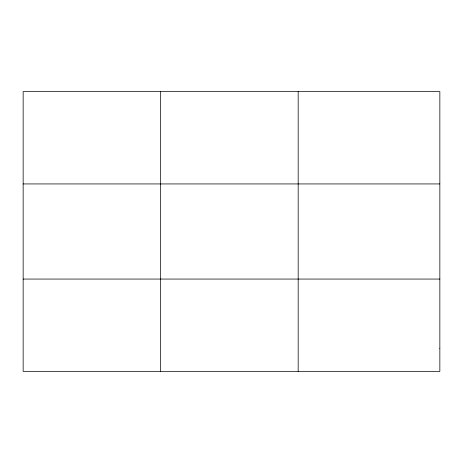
<?xml version="1.0" encoding="UTF-8"?>
<svg xmlns="http://www.w3.org/2000/svg" width="463" height="463" viewBox="0 0 463 463"><rect width="100%" height="100%" fill="white"/><g stroke="black" fill="none" stroke-linecap="round" stroke-linejoin="round"><path stroke-width="0.69" d="M160.661 371.395L160.661 91.605M298.172 371.395L298.172 91.605M23.15 183.938L439.85 183.938M23.15 279.062L439.85 279.062M439.85 348.315L439.85 371.395L23.15 371.395L23.15 91.605L439.85 91.605L439.85 348.315"/></g></svg>
